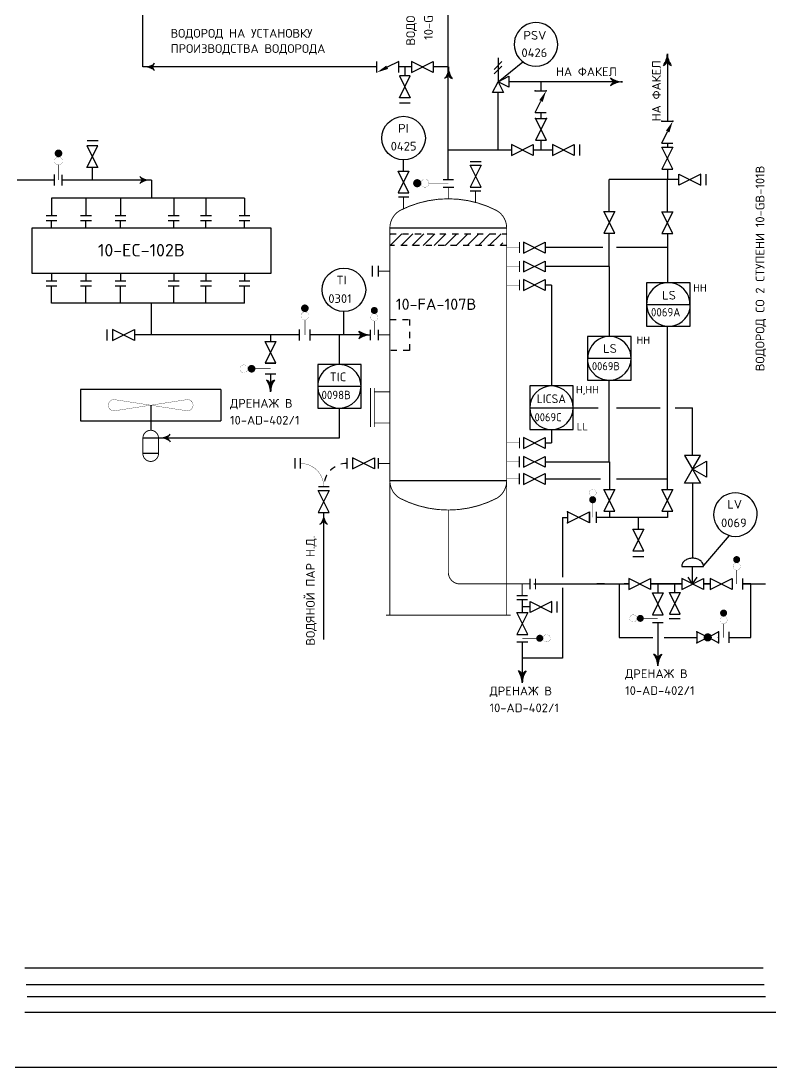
# Model space of a CAD drawing. Extents: x 230 to 652, y 120 to 276.
# Drawn here: x 421.91 to 433.95, y 123.62 to 140.43 of the extents above; entities that cross this region are included whole.
import ezdxf
from ezdxf.enums import TextEntityAlignment as Align

# ---------------------------------------------------------------- set-up
doc = ezdxf.new("R2010")
doc.units = 0
doc.header["$MEASUREMENT"] = 0
doc.linetypes.add('DASH', pattern=[0.15625, 0.09375, -0.0625])
doc.linetypes.add('HIDDEN', pattern=[0.125, 0.0625, -0.0625])
doc.layers.get('0').update_dxf_attribs({"linetype": 'CONTINUOUS'})
for name, color, linetype in [('HATCH', 252, 'CONTINUOUS'), ('IN-ATTRIBS', 7, 'CONTINUOUS'), ('IN-EQUIPMENT', 7, 'CONTINUOUS'), ('IN-INST-TAP', 7, 'CONTINUOUS'), ('IN-MAJ-PROC', 3, 'CONTINUOUS'), ('IN-MIN-PROC', 7, 'CONTINUOUS'), ('IN-PNEUMATIC', 7, 'CONTINUOUS'), ('IN-TEXT', 51, 'CONTINUOUS')]:
    doc.layers.add(name, color=color, linetype=linetype)
doc.styles.add('S1', font='SIMPLEX.shx')
doc.styles.add('SIMPLEX', font='SIMPLEX')

# ---------------------------------------------------------------- blocks, each defined once
blk = doc.blocks.new('*X15')
at = {"color": 0}
for p, q in [((21.062, 12.047), (21.078, 12.062)), ((21.067, 11.875), (21.255, 12.062)), ((21.244, 11.875), (21.432, 12.062)), ((21.421, 11.875), (21.608, 12.062)), ((21.598, 11.875), (21.785, 12.062)), ((21.774, 11.875), (21.962, 12.062)), ((21.951, 11.875), (22.139, 12.062)), ((22.128, 11.875), (22.316, 12.062)), ((22.305, 11.875), (22.492, 12.062)), ((22.482, 11.875), (22.669, 12.062)), ((22.658, 11.875), (22.846, 12.062)), ((22.835, 11.875), (22.875, 11.915))]:
    blk.add_line(p, q, dxfattribs=at)
blk = doc.blocks.new('VALVTEXT')
at = {"layer": 'IN-ATTRIBS'}
for p in [(0, 0.0625), (0, 0), (0.25, 0.0625), (0.25, 0), (0, -0.0625), (0.25, -0.0625)]:
    blk.add_point(p, dxfattribs=at)
at = {"layer": 'IN-ATTRIBS', "style": 'S1', "flags": 1}
for tag, p in [('IDNUM', (0.125, 0.5625)), ('DWGNO', (0.125, 0.4375)), ('FILENO', (0.125, 0.3125))]:
    blk.add_attdef(tag, text='', height=0.1, dxfattribs=at).set_placement(p, align=Align.CENTER)
at = {"layer": 'IN-ATTRIBS', "style": 'S1'}
for tag, p in [('MODE', (0.125, 0.078125)), ('SIZE', (0.125, -0.1875))]:
    blk.add_attdef(tag, text='', height=0.1, dxfattribs=at).set_placement(p, align=Align.CENTER)

msp = doc.modelspace()

# ---------------------------------------------------------------- linework, layer by layer
at = {"color": 3, "linetype": 'Continuous'}
for p, q in [((428.77, 137.885), (428.77, 147.054)), ((422.105, 137.873), (421.845, 137.873)), ((422.448, 137.873), (422.105, 137.873)), ((424.004, 137.873), (422.573, 137.873)), ((424.004, 137.873), (424.004, 137.58)), ((422.397, 137.582), (422.397, 137.301)), ((425.497, 137.582), (422.397, 137.582)), ((422.951, 137.582), (422.951, 137.301)), ((423.506, 137.582), (423.506, 137.301)), ((424.362, 137.582), (424.362, 137.301)), ((424.879, 137.582), (424.879, 137.301)), ((425.497, 137.582), (425.497, 137.301)), ((422.397, 135.894), (422.397, 136.175)), ((422.951, 135.894), (422.951, 136.175)), ((423.506, 135.894), (423.506, 136.175)), ((424.362, 135.894), (424.362, 136.175)), ((424.879, 135.894), (424.879, 136.175)), ((425.497, 135.894), (425.497, 136.175)), ((425.497, 135.894), (422.397, 135.894)), ((424.004, 135.385), (424.004, 135.896)), ((424.925, 135.385), (424.004, 135.385)), ((424.842, 135.385), (424.026, 135.385)), ((426.379, 135.385), (424.407, 135.385)), ((426.645, 135.385), (426.554, 135.385)), ((427.395, 135.385), (426.645, 135.385)), ((421.97, 125.217), (433.823, 125.217)), ((421.99, 124.951), (433.843, 124.951)), ((421.97, 124.503), (434.031, 124.503))]:
    msp.add_line(p, q, dxfattribs=at)
at = {"color": 5, "linetype": 'Continuous'}
for p, q in [((423.866, 139.69), (423.866, 143.934)), ((427.624, 139.691), (423.866, 139.69)), ((428.177, 139.691), (427.974, 139.691)), ((428.771, 139.691), (428.527, 139.691)), ((432.287, 139.791), (432.287, 138.817)), ((431.472, 139.451), (429.743, 139.451)), ((430.254, 139.451), (430.254, 139.307)), ((429.567, 139.278), (429.567, 138.355)), ((430.254, 138.957), (430.254, 138.861)), ((430.254, 138.511), (430.254, 138.355)), ((429.783, 138.355), (428.77, 138.355)), ((430.254, 138.355), (430.133, 138.355)), ((430.441, 138.355), (430.254, 138.355)), ((432.287, 138.049), (432.287, 137.88)), ((432.287, 137.88), (431.354, 137.88)), ((431.355, 137.37), (431.354, 137.88)), ((432.474, 137.88), (432.287, 137.88)), ((432.287, 137.365), (432.287, 137.879)), ((431.355, 136.485), (431.355, 137.02)), ((432.287, 137.015), (432.287, 136.224)), ((431.25, 136.788), (430.325, 136.788)), ((432.287, 136.788), (431.472, 136.788)), ((430.505, 136.485), (430.325, 136.485)), ((431.355, 136.485), (430.505, 136.485)), ((431.355, 136.485), (431.355, 135.36)), ((430.427, 136.186), (430.325, 136.186)), ((430.427, 136.186), (430.427, 134.565)), ((432.287, 132.902), (432.287, 135.524)), ((424.004, 135.385), (423.729, 135.385)), ((425.916, 134.754), (425.916, 134.472)), ((431.355, 133.347), (431.355, 134.66)), ((430.427, 133.865), (430.427, 133.65)), ((430.325, 133.65), (430.427, 133.65)), ((430.327, 133.347), (430.515, 133.347)), ((430.485, 133.347), (431.357, 133.347)), ((431.357, 133.347), (431.357, 132.902)), ((430.327, 133.072), (431.215, 133.072)), ((431.472, 133.072), (432.287, 133.072)), ((430.606, 132.453), (430.606, 131.494)), ((430.606, 132.453), (430.686, 132.453)), ((431.357, 132.453), (431.151, 132.453)), ((431.357, 132.552), (431.357, 132.453)), ((432.287, 132.453), (431.357, 132.453)), ((431.822, 132.266), (431.822, 132.453)), ((432.287, 132.552), (432.287, 132.453)), ((430.145, 131.385), (431.666, 131.385)), ((430.606, 131.324), (430.606, 130.195)), ((431.514, 131.385), (431.514, 130.525)), ((432.518, 131.385), (432.016, 131.385)), ((432.977, 131.385), (432.868, 131.385)), ((433.497, 131.385), (433.863, 131.385)), ((433.63, 130.525), (433.63, 131.385)), ((429.957, 131.134), (429.957, 130.922)), ((432.134, 130.759), (432.134, 130.068)), ((433.63, 130.76), (433.63, 130.76)), ((429.957, 130.45), (429.957, 129.924)), ((431.514, 130.525), (431.937, 130.525)), ((431.85, 130.525), (432.055, 130.525)), ((432.236, 130.525), (432.761, 130.525)), ((433.28, 130.525), (433.63, 130.525)), ((430.606, 130.195), (429.957, 130.195)), ((422.009, 124.756), (433.862, 124.756))]:
    msp.add_line(p, q, dxfattribs=at)
at = {"color": 2}
for p, q in [((429.568, 139.834), (429.568, 139.453)), ((427.624, 139.603), (427.624, 139.778)), ((427.974, 139.778), (427.788, 139.685)), ((427.974, 139.603), (427.974, 139.778)), ((428.177, 139.603), (428.527, 139.778)), ((428.527, 139.603), (428.177, 139.778)), ((428.177, 139.778), (428.177, 139.603)), ((428.527, 139.778), (428.527, 139.603)), ((429.506, 139.651), (429.629, 139.775)), ((429.506, 139.581), (429.629, 139.705)), ((429.568, 139.453), (429.743, 139.54)), ((429.743, 139.54), (429.743, 139.365)), ((429.48, 139.278), (429.568, 139.453)), ((429.743, 139.365), (429.568, 139.453)), ((429.568, 139.453), (429.655, 139.278)), ((429.655, 139.278), (429.48, 139.278)), ((430.166, 139.307), (430.341, 139.307)), ((430.166, 138.957), (430.258, 139.142)), ((430.166, 138.957), (430.341, 138.957)), ((430.172, 138.861), (430.347, 138.861)), ((430.172, 138.861), (430.347, 138.861)), ((430.347, 138.511), (430.172, 138.861)), ((430.347, 138.861), (430.172, 138.511)), ((432.199, 138.817), (432.374, 138.817)), ((432.199, 138.467), (432.292, 138.652)), ((430.172, 138.511), (430.347, 138.511)), ((430.441, 138.443), (430.441, 138.268)), ((430.441, 138.443), (430.441, 138.268)), ((430.791, 138.268), (430.441, 138.443)), ((430.441, 138.268), (430.791, 138.443)), ((430.791, 138.443), (430.791, 138.268)), ((430.879, 138.443), (430.879, 138.268)), ((432.199, 138.467), (432.374, 138.467)), ((432.201, 138.399), (432.376, 138.399)), ((432.376, 138.399), (432.201, 138.049)), ((432.376, 138.049), (432.201, 138.399)), ((429.12, 138.172), (429.295, 138.172)), ((432.201, 138.049), (432.376, 138.049)), ((422.449, 137.786), (422.449, 137.961)), ((422.572, 137.784), (422.572, 137.959)), ((432.474, 137.793), (432.474, 137.968)), ((432.824, 137.968), (432.474, 137.793)), ((432.474, 137.968), (432.824, 137.793)), ((432.824, 137.793), (432.824, 137.968)), ((432.912, 137.793), (432.912, 137.968)), ((431.267, 137.37), (431.442, 137.37)), ((431.442, 137.02), (431.267, 137.37)), ((431.442, 137.37), (431.267, 137.02)), ((432.199, 137.365), (432.374, 137.365)), ((432.374, 137.365), (432.199, 137.015)), ((432.374, 137.015), (432.199, 137.365)), ((422.31, 137.301), (422.485, 137.301)), ((422.863, 137.301), (423.038, 137.301)), ((423.419, 137.301), (423.594, 137.301)), ((424.274, 137.301), (424.449, 137.301)), ((424.792, 137.301), (424.967, 137.301)), ((425.41, 137.301), (425.585, 137.301)), ((431.267, 137.02), (431.442, 137.02)), ((432.199, 137.015), (432.374, 137.015)), ((422.31, 136.175), (422.485, 136.175)), ((422.863, 136.175), (423.038, 136.175)), ((423.419, 136.175), (423.594, 136.175)), ((424.274, 136.175), (424.449, 136.175)), ((424.792, 136.175), (424.967, 136.175)), ((425.41, 136.175), (425.585, 136.175)), ((423.291, 135.297), (423.291, 135.472)), ((426.379, 135.297), (426.379, 135.472)), ((426.554, 135.297), (426.554, 135.472)), ((426.003, 134.929), (425.828, 134.929)), ((426.003, 134.754), (425.828, 134.754)), ((431.269, 132.902), (431.444, 132.902)), ((431.444, 132.552), (431.269, 132.902)), ((431.444, 132.902), (431.269, 132.552)), ((432.199, 132.902), (432.374, 132.902)), ((432.374, 132.552), (432.199, 132.902)), ((432.374, 132.902), (432.199, 132.552)), ((430.686, 132.541), (430.686, 132.366)), ((430.686, 132.366), (431.036, 132.541)), ((430.686, 132.541), (430.686, 132.366)), ((431.036, 132.366), (430.686, 132.541)), ((431.036, 132.366), (431.036, 132.541)), ((431.036, 132.541), (431.036, 132.366)), ((431.151, 132.366), (431.151, 132.541)), ((431.269, 132.552), (431.444, 132.552)), ((432.199, 132.552), (432.374, 132.552)), ((431.735, 132.266), (431.91, 132.266)), ((431.91, 132.266), (431.735, 131.916)), ((431.91, 131.916), (431.735, 132.266)), ((431.735, 131.916), (431.91, 131.916)), ((431.735, 131.828), (431.91, 131.828)), ((432.518, 131.666), (432.868, 131.666)), ((432.693, 131.385), (432.693, 131.666)), ((432.406, 131.279), (432.406, 131.385)), ((432.406, 131.249), (432.406, 131.279)), ((430.433, 131.103), (430.083, 130.928)), ((430.083, 131.103), (430.433, 130.928)), ((430.083, 130.928), (430.083, 131.103)), ((430.433, 130.928), (430.433, 131.103)), ((430.52, 130.928), (430.52, 131.103)), ((430.083, 131.016), (429.957, 131.016)), ((432.493, 130.822), (432.318, 130.822)), ((430.045, 130.45), (429.87, 130.45))]:
    msp.add_line(p, q, dxfattribs=at)
at = {"color": 7, "linetype": 'Continuous'}
for p, q in [((429.568, 139.453), (429.965, 139.774)), ((430.777, 134.215), (431.175, 134.215)), ((431.47, 134.215), (432.172, 134.215)), ((432.41, 134.215), (432.693, 134.215)), ((424.116, 133.733), (427.023, 133.733)), ((426.756, 133.733), (427.023, 133.733)), ((432.872, 131.682), (433.285, 132.163))]:
    msp.add_line(p, q, dxfattribs=at)
at = {"color": 7}
for p, q in [((432.287, 138.467), (432.287, 138.399)), ((432.287, 138.227), (432.287, 138.22)), ((432.287, 135.857), (432.287, 135.858)), ((427.023, 133.733), (427.023, 134.209))]:
    msp.add_line(p, q, dxfattribs=at)
at = {"linetype": 'Continuous'}
for p, q in [((431.954, 135.874), (432.654, 135.874)), ((431.005, 135.01), (431.705, 135.01)), ((430.077, 134.215), (430.777, 134.215)), ((432.693, 133.45), (432.693, 134.215)), ((432.693, 131.385), (432.619, 131.494)), ((432.693, 131.385), (432.766, 131.494))]:
    msp.add_line(p, q, dxfattribs=at)
for p, q in [((426.673, 134.909), (426.673, 134.505)), ((427.373, 134.909), (426.673, 134.909)), ((427.373, 134.505), (427.373, 134.909)), ((427.373, 134.559), (426.673, 134.559))]:
    msp.add_line(p, q)
at = {"color": 6}
for p, q in [((424.116, 133.728), (423.866, 133.728)), ((424.116, 133.478), (423.866, 133.478))]:
    msp.add_line(p, q, dxfattribs=at)
at = {"color": 5}
msp.add_line((426.77, 130.493), (426.77, 132.534), dxfattribs=at)
at = {"color": 6, "linetype": 'Continuous'}
msp.add_line((229.992, 123.624), (499.167, 123.624), dxfattribs=at)
at = {"color": 5, "linetype": 'Continuous'}
for points in [[(428.771, 139.691, 0.150368), (428.831, 139.502)], [(428.77, 139.566, -0.206864), (428.706, 139.504)], [(428.77, 139.566, 0.206864), (428.831, 139.502)], [(427.395, 135.385, -0.206864), (427.332, 135.447)], [(427.52, 135.385, 0.150368), (427.332, 135.322)], [(427.395, 135.385, 0.206864), (427.332, 135.322)], [(432.134, 130.193, 0.206864), (432.072, 130.255)], [(432.134, 130.068, 0.150368), (432.072, 130.255)], [(432.134, 130.193, -0.206864), (432.197, 130.255)], [(429.957, 129.924, 0.206864), (429.895, 129.987)], [(429.957, 129.799, 0.150368), (429.895, 129.987)], [(429.957, 129.924, -0.206864), (430.02, 129.987)]]:
    msp.add_lwpolyline(points, format="xyb", dxfattribs=at)
at = {"color": 2}
for points in [[(427.985, 139.546), (428.16, 139.196), (427.985, 139.196), (428.16, 139.546)], [(422.966, 138.425), (423.141, 138.075), (422.966, 138.075), (423.141, 138.425)], [(429.783, 138.268), (430.133, 138.443), (430.133, 138.268), (429.783, 138.443)], [(428.138, 137.666), (427.963, 138.016), (428.138, 138.016), (427.963, 137.666)], [(429.295, 137.76), (429.12, 138.11), (429.295, 138.11), (429.12, 137.76)], [(429.975, 136.701), (430.325, 136.876), (430.325, 136.701), (429.975, 136.876)], [(429.975, 136.397), (430.325, 136.572), (430.325, 136.397), (429.975, 136.572)], [(429.975, 136.099), (430.325, 136.274), (430.325, 136.099), (429.975, 136.274)], [(423.379, 135.297), (423.729, 135.472), (423.729, 135.297), (423.379, 135.472)], [(426.003, 134.929), (425.828, 135.279), (426.003, 135.279), (425.828, 134.929)], [(429.975, 133.562), (430.325, 133.737), (430.325, 133.562), (429.975, 133.737)], [(427.232, 133.234), (427.582, 133.409), (427.582, 133.234), (427.232, 133.409)], [(429.977, 133.259), (430.327, 133.434), (430.327, 133.259), (429.977, 133.434)], [(429.977, 132.984), (430.327, 133.159), (430.327, 132.984), (429.977, 133.159)], [(426.857, 132.534), (426.682, 132.884), (426.857, 132.884), (426.682, 132.534)], [(432.518, 131.297), (432.868, 131.472), (432.868, 131.297), (432.518, 131.472)], [(432.222, 130.89), (432.047, 131.24), (432.222, 131.24), (432.047, 130.89)], [(432.494, 130.899), (432.319, 131.249), (432.494, 131.249), (432.319, 130.899)], [(430.045, 130.575), (429.87, 130.925), (430.045, 130.925), (429.87, 130.575)]]:
    msp.add_lwpolyline(points, close=True, dxfattribs=at)
for points, const_width in [([(422.48, 138.302, 1), (422.541, 138.302, 1)], 0.0612), ([(422.448, 138.179, 1), (422.573, 138.179, 1)], 0.00245), ([(428.27, 137.79, 1), (428.27, 137.855, 1)], 0.065), ([(428.395, 137.758, 1), (428.395, 137.886, 1)], 0.0025), ([(426.436, 135.813, 1), (426.497, 135.813, 1)], 0.0612), ([(427.554, 135.778, 1), (427.61, 135.778, 1)], 0.0563), ([(426.404, 135.691, 1), (426.529, 135.691, 1)], 0.00245), ([(427.525, 135.666, 1), (427.64, 135.666, 1)], 0.00225), ([(425.486, 134.779, 1), (425.486, 134.904, 1)], 0.00245), ([(425.611, 134.811, 1), (425.611, 134.872, 1)], 0.0612), ([(431.03, 132.849, -1), (431.145, 132.849, -1)], 0.00225), ([(431.06, 132.737, -1), (431.116, 132.737, -1)], 0.0563), ([(433.372, 131.776, 1), (433.428, 131.776, 1)], 0.0563), ([(433.343, 131.664, 1), (433.458, 131.664, 1)], 0.00225), ([(433.162, 130.917, 1), (433.218, 130.917, 1)], 0.0563), ([(431.74, 130.889, -1), (431.74, 130.774, -1)], 0.00225), ([(431.853, 130.86, -1), (431.853, 130.804, -1)], 0.0563), ([(433.132, 130.805, 1), (433.247, 130.805, 1)], 0.00225), ([(432.903, 130.526, 1), (432.969, 130.526, 1)], 0.0656), ([(430.238, 130.541, 1), (430.238, 130.484, 1)], 0.0563), ([(430.351, 130.57, 1), (430.351, 130.455, 1)], 0.00225)]:
    msp.add_lwpolyline(points, format="xyb", close=True, dxfattribs=dict(at, const_width=const_width))
for points, const_width in [([(422.51, 138.118), (422.51, 137.873)], 0.0098), ([(428.457, 137.822), (428.77, 137.822)], 0.005), ([(428.682, 137.88), (428.857, 137.88)], 0.021), ([(426.467, 135.63), (426.467, 135.385)], 0.0098), ([(427.52, 135.297), (427.52, 135.472)], 0.021), ([(427.582, 135.61), (427.582, 135.385)], 0.009), ([(425.671, 134.841), (425.916, 134.841)], 0.0098), ([(426.307, 133.409), (426.307, 133.234)], 0.021), ([(426.395, 133.234), (426.395, 133.409)], 0.021), ([(427.145, 133.234), (427.145, 133.409)], 0.021), ([(426.857, 132.946), (426.682, 132.946)], 0.021), ([(431.09, 132.678), (431.09, 132.453)], 0.009), ([(433.4, 131.608), (433.4, 131.383)], 0.009), ([(430.17, 131.472), (430.17, 131.297)], 0.021), ([(431.909, 130.832), (432.134, 130.832)], 0.009), ([(433.19, 130.748), (433.19, 130.523)], 0.009), ([(430.182, 130.512), (429.957, 130.512)], 0.009)]:
    msp.add_lwpolyline(points, dxfattribs=dict(at, const_width=const_width))
for points in [[(432.654, 135.821), (432.654, 136.224), (431.954, 136.224), (431.954, 135.821)], [(431.954, 135.821), (431.954, 135.524), (432.654, 135.524), (432.654, 135.821)], [(431.705, 134.956), (431.705, 135.36), (431.005, 135.36), (431.005, 134.956)], [(431.005, 134.956), (431.005, 134.66), (431.705, 134.66), (431.705, 134.956)], [(426.673, 134.505), (426.673, 134.209), (427.373, 134.209), (427.373, 134.505)], [(430.777, 134.161), (430.777, 134.565), (430.077, 134.565), (430.077, 134.161)], [(430.077, 134.161), (430.077, 133.865), (430.777, 133.865), (430.777, 134.161)]]:
    msp.add_lwpolyline(points)
at = {"color": 6}
for points, const_width in [([(424.58, 134.165, 1), (424.58, 134.347), (423.402, 134.165, -1), (423.402, 134.347)], 0.00453), ([(424.116, 133.728), (424.116, 133.478, -1), (423.866, 133.478), (423.866, 133.728, -1)], 0.015)]:
    msp.add_lwpolyline(points, format="xyb", close=True, dxfattribs=dict(at, const_width=const_width))
for points in [[(424.241, 133.732, 0.206864), (424.304, 133.793)], [(424.241, 133.732, -0.206864), (424.303, 133.668)]]:
    msp.add_lwpolyline(points, format="xyb")
at = {"linetype": 'Continuous'}
for points in [[(432.693, 133.228), (432.821, 133.45), (432.564, 133.45)], [(432.693, 133.228), (432.914, 133.356), (432.914, 133.1)], [(432.693, 133.228), (432.821, 133.006), (432.564, 133.006)]]:
    msp.add_lwpolyline(points, close=True, dxfattribs=at)
at = {"color": 2}
msp.add_lwpolyline([(432.868, 131.666, 0.126822), (432.855, 131.714, 0.10607), (432.816, 131.759, 0.085783), (432.762, 131.787, 0.075445), (432.693, 131.797, 0.075445), (432.624, 131.787, 0.085783), (432.569, 131.759, 0.10607), (432.53, 131.714, 0.126822), (432.518, 131.666)], format="xyb", dxfattribs=at)
for points in [[(432.877, 130.556), (432.761, 130.614), (432.761, 130.439), (432.877, 130.497)], [(432.995, 130.556), (433.111, 130.614), (433.111, 130.439), (432.995, 130.497)]]:
    msp.add_lwpolyline(points, dxfattribs=at)
for centre in [(428.051, 138.547), (427.093, 136.11)]:
    msp.add_circle(centre, 0.35)
for centre, radius, start, end in [((430.177, 140.052), 0.35, 351.1529, 188.8471), ((430.177, 140.052), 0.35, 188.8471, 351.1529), ((432.302, 135.877), 0.348, 359.6296, 180.3704), ((432.306, 135.877), 0.352, 180.426, 350.7793), ((431.358, 135.012), 0.348, 359.6548, 180.3452), ((431.353, 135.011), 0.352, 189.0144, 359.7803), ((427.021, 134.561), 0.348, 359.6836, 182.4933), ((427.021, 134.558), 0.348, 181.9776, 0.1993), ((430.427, 134.215), 0.35, 0, 180), ((430.427, 134.215), 0.35, 180, 0), ((430.427, 134.215), 0.35, 187.8841, 188.8471), ((433.38, 132.499), 0.35, 351.1529, 188.8471), ((433.38, 132.499), 0.35, 188.8471, 351.1529)]:
    msp.add_arc(centre, radius, start, end)
at = {"color": 5, "linetype": 'Continuous'}
for centre, radius, start, end in [((431.951, 139.911), 0.336, 324.4623, 358.6678), ((432.623, 139.911), 0.336, 181.3322, 215.5377), ((423.95, 139.794), 0.111, 291.6248, 338.3752), ((423.95, 139.587), 0.111, 21.6248, 68.3752), ((428.435, 139.702), 0.336, 354.2944, 357.9783), ((432.183, 139.819), 0.111, 291.6248, 338.3752), ((432.39, 139.819), 0.111, 201.6248, 248.3752), ((431.48, 139.554), 0.111, 201.6248, 248.3752), ((431.572, 139.787), 0.336, 234.4623, 268.6678), ((431.48, 139.347), 0.111, 111.6248, 158.3752), ((431.572, 139.115), 0.336, 91.3322, 125.5377), ((427.528, 135.721), 0.336, 234.4623, 268.6678), ((425.58, 134.464), 0.336, 1.3322, 35.5377), ((425.812, 134.556), 0.111, 21.6248, 68.3752), ((426.252, 134.464), 0.336, 144.4623, 178.6678), ((426.02, 134.556), 0.111, 111.6248, 158.3752), ((432.47, 130.06), 0.336, 144.4623, 178.6678), ((430.293, 129.791), 0.336, 144.4623, 178.6678)]:
    msp.add_arc(centre, radius, start, end, dxfattribs=at)
at = {"color": 3, "linetype": 'Continuous'}
for centre, start, end in [((423.92, 137.977), 201.6248, 248.3752), ((423.92, 137.77), 111.6248, 158.3752)]:
    msp.add_arc(centre, 0.111, start, end, dxfattribs=at)
at = {"color": 5}
for centre, start, end in [((426.666, 132.45), 291.6248, 338.3752), ((426.873, 132.45), 201.6248, 248.3752)]:
    msp.add_arc(centre, 0.111, start, end, dxfattribs=at)
at = {"color": 2}
for p in [(430.686, 132.541), (430.686, 132.453), (430.686, 132.366)]:
    msp.add_point(p, dxfattribs=at)
at = {"color": 5, "linetype": 'Continuous'}
for points in [[(432.275, 139.824), (432.268, 139.747), (432.263, 139.786), (432.255, 139.734)], [(432.284, 139.863), (432.279, 139.762), (432.275, 139.824), (432.268, 139.747)], [(432.287, 139.903), (432.287, 139.778), (432.284, 139.863), (432.279, 139.762)], [(432.287, 139.903), (432.287, 139.778), (432.29, 139.863), (432.295, 139.762)], [(432.29, 139.863), (432.295, 139.762), (432.298, 139.824), (432.305, 139.747)], [(432.298, 139.824), (432.305, 139.747), (432.311, 139.786), (432.318, 139.734)], [(423.866, 139.69), (423.991, 139.69), (423.906, 139.694), (424.008, 139.698)], [(423.866, 139.69), (423.991, 139.69), (423.906, 139.687), (424.008, 139.682)], [(423.906, 139.694), (424.008, 139.698), (423.946, 139.702), (424.022, 139.709)], [(423.906, 139.687), (424.008, 139.682), (423.946, 139.679), (424.022, 139.672)], [(423.946, 139.702), (424.022, 139.709), (423.984, 139.714), (424.035, 139.722)], [(423.946, 139.679), (424.022, 139.672), (423.984, 139.666), (424.035, 139.659)], [(423.984, 139.714), (424.035, 139.722), (424.02, 139.731), (424.046, 139.737)], [(423.984, 139.666), (424.035, 139.659), (424.02, 139.649), (424.046, 139.644)], [(424.02, 139.731), (424.046, 139.737), (424.054, 139.753)], [(428.771, 139.691), (428.77, 139.566), (428.767, 139.651), (428.761, 139.549)], [(428.771, 139.691), (428.77, 139.566), (428.774, 139.651), (428.778, 139.549)], [(432.246, 139.75), (432.241, 139.724), (432.224, 139.716)], [(432.263, 139.786), (432.255, 139.734), (432.246, 139.75), (432.241, 139.724)], [(432.311, 139.786), (432.318, 139.734), (432.328, 139.75), (432.333, 139.724)], [(432.328, 139.75), (432.333, 139.724), (432.349, 139.716)], [(424.02, 139.649), (424.046, 139.644), (424.054, 139.628)], [(428.728, 139.538), (428.723, 139.512), (428.706, 139.504)], [(428.746, 139.574), (428.738, 139.522), (428.728, 139.538), (428.723, 139.512)], [(428.759, 139.612), (428.751, 139.535), (428.746, 139.574), (428.738, 139.522)], [(428.767, 139.651), (428.761, 139.549), (428.759, 139.612), (428.751, 139.535)], [(428.774, 139.651), (428.778, 139.549), (428.782, 139.611), (428.788, 139.534)], [(428.782, 139.611), (428.788, 139.534), (428.794, 139.573), (428.801, 139.521)], [(428.794, 139.573), (428.801, 139.521), (428.81, 139.537), (428.815, 139.511)], [(428.81, 139.537), (428.815, 139.511), (428.831, 139.502)], [(431.41, 139.492), (431.384, 139.497), (431.376, 139.513)], [(431.447, 139.475), (431.395, 139.482), (431.41, 139.492), (431.384, 139.497)], [(431.41, 139.41), (431.384, 139.405), (431.376, 139.388)], [(431.447, 139.427), (431.395, 139.419), (431.41, 139.41), (431.384, 139.405)], [(431.485, 139.462), (431.408, 139.47), (431.447, 139.475), (431.395, 139.482)], [(431.485, 139.44), (431.408, 139.432), (431.447, 139.427), (431.395, 139.419)], [(431.524, 139.454), (431.423, 139.459), (431.485, 139.462), (431.408, 139.47)], [(431.524, 139.448), (431.423, 139.443), (431.485, 139.44), (431.408, 139.432)], [(431.564, 139.451), (431.439, 139.451), (431.524, 139.454), (431.423, 139.459)], [(431.564, 139.451), (431.439, 139.451), (431.524, 139.448), (431.423, 139.443)], [(427.366, 135.426), (427.34, 135.431), (427.332, 135.447)], [(427.366, 135.344), (427.34, 135.339), (427.332, 135.322)], [(427.402, 135.409), (427.351, 135.416), (427.366, 135.426), (427.34, 135.431)], [(427.402, 135.361), (427.351, 135.353), (427.366, 135.344), (427.34, 135.339)], [(427.44, 135.396), (427.364, 135.403), (427.402, 135.409), (427.351, 135.416)], [(427.44, 135.373), (427.364, 135.366), (427.402, 135.361), (427.351, 135.353)], [(427.48, 135.388), (427.378, 135.393), (427.44, 135.396), (427.364, 135.403)], [(427.48, 135.381), (427.378, 135.377), (427.44, 135.373), (427.364, 135.366)], [(427.52, 135.385), (427.395, 135.385), (427.48, 135.388), (427.378, 135.393)], [(427.52, 135.385), (427.395, 135.385), (427.48, 135.381), (427.378, 135.377)], [(425.875, 134.625), (425.87, 134.651), (425.853, 134.659)], [(425.892, 134.589), (425.885, 134.64), (425.875, 134.625), (425.87, 134.651)], [(425.905, 134.551), (425.897, 134.628), (425.892, 134.589), (425.885, 134.64)], [(425.913, 134.512), (425.908, 134.613), (425.905, 134.551), (425.897, 134.628)], [(425.919, 134.512), (425.924, 134.613), (425.927, 134.551), (425.935, 134.628)], [(425.927, 134.551), (425.935, 134.628), (425.94, 134.589), (425.947, 134.64)], [(425.94, 134.589), (425.947, 134.64), (425.957, 134.625), (425.962, 134.651)], [(425.957, 134.625), (425.962, 134.651), (425.978, 134.659)], [(425.916, 134.472), (425.916, 134.597), (425.913, 134.512), (425.908, 134.613)], [(425.916, 134.472), (425.916, 134.597), (425.919, 134.512), (425.924, 134.613)], [(432.093, 130.221), (432.088, 130.247), (432.072, 130.255)], [(432.11, 130.185), (432.103, 130.237), (432.093, 130.221), (432.088, 130.247)], [(432.158, 130.185), (432.166, 130.237), (432.175, 130.221), (432.18, 130.247)], [(432.175, 130.221), (432.18, 130.247), (432.197, 130.255)], [(432.123, 130.147), (432.116, 130.224), (432.11, 130.185), (432.103, 130.237)], [(432.131, 130.108), (432.126, 130.209), (432.123, 130.147), (432.116, 130.224)], [(432.134, 130.068), (432.134, 130.193), (432.131, 130.108), (432.126, 130.209)], [(432.134, 130.068), (432.134, 130.193), (432.138, 130.108), (432.142, 130.209)], [(432.138, 130.108), (432.142, 130.209), (432.146, 130.147), (432.153, 130.224)], [(432.146, 130.147), (432.153, 130.224), (432.158, 130.185), (432.166, 130.237)], [(429.916, 129.953), (429.911, 129.979), (429.895, 129.987)], [(429.933, 129.916), (429.926, 129.968), (429.916, 129.953), (429.911, 129.979)], [(429.946, 129.878), (429.939, 129.955), (429.933, 129.916), (429.926, 129.968)], [(429.954, 129.839), (429.949, 129.94), (429.946, 129.878), (429.939, 129.955)], [(429.957, 129.799), (429.957, 129.924), (429.954, 129.839), (429.949, 129.94)], [(429.957, 129.799), (429.957, 129.924), (429.961, 129.839), (429.965, 129.94)], [(429.961, 129.839), (429.965, 129.94), (429.969, 129.878), (429.976, 129.955)], [(429.969, 129.878), (429.976, 129.955), (429.981, 129.916), (429.989, 129.968)], [(429.981, 129.916), (429.989, 129.968), (429.998, 129.953), (430.003, 129.979)], [(429.998, 129.953), (430.003, 129.979), (430.02, 129.987)]]:
    msp.add_solid(points, dxfattribs=at)
at = {"color": 2}
for points in [[(427.804, 139.658), (427.624, 139.603), (427.774, 139.712)], [(430.285, 139.127), (430.341, 139.307), (430.231, 139.157)], [(432.319, 138.637), (432.374, 138.817), (432.265, 138.667)]]:
    msp.add_solid(points, dxfattribs=at)
at = {"color": 3, "linetype": 'Continuous'}
for points in [[(423.851, 137.914), (423.825, 137.919), (423.817, 137.936)], [(423.851, 137.832), (423.825, 137.827), (423.817, 137.811)], [(423.887, 137.897), (423.835, 137.905), (423.851, 137.914), (423.825, 137.919)], [(423.887, 137.849), (423.835, 137.842), (423.851, 137.832), (423.825, 137.827)], [(423.925, 137.884), (423.848, 137.892), (423.887, 137.897), (423.835, 137.905)], [(423.925, 137.862), (423.848, 137.854), (423.887, 137.849), (423.835, 137.842)], [(423.964, 137.876), (423.863, 137.881), (423.925, 137.884), (423.848, 137.892)], [(423.964, 137.87), (423.863, 137.865), (423.925, 137.862), (423.848, 137.854)], [(424.004, 137.873), (423.879, 137.873), (423.964, 137.876), (423.863, 137.881)], [(424.004, 137.873), (423.879, 137.873), (423.964, 137.87), (423.863, 137.865)]]:
    msp.add_solid(points, dxfattribs=at)
for points in [[(424.233, 133.756), (424.285, 133.763), (424.27, 133.773), (424.296, 133.777)], [(424.27, 133.773), (424.296, 133.777), (424.304, 133.793)], [(424.116, 133.733), (424.241, 133.732), (424.156, 133.736), (424.257, 133.74)], [(424.116, 133.733), (424.241, 133.732), (424.156, 133.729), (424.257, 133.723)], [(424.156, 133.736), (424.257, 133.74), (424.195, 133.744), (424.272, 133.75)], [(424.156, 133.729), (424.257, 133.723), (424.195, 133.721), (424.272, 133.713)], [(424.195, 133.744), (424.272, 133.75), (424.233, 133.756), (424.285, 133.763)], [(424.195, 133.721), (424.272, 133.713), (424.233, 133.708), (424.284, 133.7)], [(424.233, 133.708), (424.284, 133.7), (424.269, 133.69), (424.295, 133.685)], [(424.269, 133.69), (424.295, 133.685), (424.303, 133.668)]]:
    msp.add_solid(points)
at = {"color": 5}
for points in [[(426.758, 132.454), (426.751, 132.378), (426.746, 132.416), (426.738, 132.365)], [(426.766, 132.494), (426.762, 132.392), (426.758, 132.454), (426.751, 132.378)], [(426.77, 132.534), (426.77, 132.409), (426.766, 132.494), (426.762, 132.392)], [(426.77, 132.534), (426.77, 132.409), (426.773, 132.494), (426.778, 132.392)], [(426.773, 132.494), (426.778, 132.392), (426.781, 132.454), (426.788, 132.378)], [(426.781, 132.454), (426.788, 132.378), (426.794, 132.416), (426.801, 132.365)], [(426.729, 132.38), (426.723, 132.354), (426.707, 132.346)], [(426.746, 132.416), (426.738, 132.365), (426.729, 132.38), (426.723, 132.354)], [(426.794, 132.416), (426.801, 132.365), (426.811, 132.38), (426.816, 132.354)], [(426.811, 132.38), (426.816, 132.354), (426.832, 132.346)]]:
    msp.add_solid(points, dxfattribs=at)
at = {"layer": 'IN-ATTRIBS', "color": 2}
for p in [(430.166, 139.307), (430.253, 139.307), (430.341, 139.307), (430.172, 138.861), (430.259, 138.861), (430.347, 138.861), (432.199, 138.817), (432.287, 138.817), (432.374, 138.817)]:
    msp.add_point(p, dxfattribs=at)
at = {"layer": 'IN-EQUIPMENT', "color": 2}
for p, q in [((428.16, 139.108), (427.985, 139.108)), ((423.146, 138.504), (422.971, 138.504)), ((433.497, 131.298), (433.497, 131.473)), ((432.222, 130.759), (432.047, 130.759)), ((433.28, 130.439), (433.28, 130.614))]:
    msp.add_line(p, q, dxfattribs=at)
at = {"layer": 'IN-EQUIPMENT', "color": 6}
for p, q in [((422.31, 137.222), (422.485, 137.222)), ((422.397, 137.103), (422.397, 137.222)), ((422.863, 137.222), (423.038, 137.222)), ((422.951, 137.103), (422.951, 137.222)), ((423.419, 137.222), (423.594, 137.222)), ((423.506, 137.103), (423.506, 137.222)), ((424.274, 137.222), (424.449, 137.222)), ((424.362, 137.103), (424.362, 137.222)), ((424.792, 137.222), (424.967, 137.222)), ((424.879, 137.103), (424.879, 137.222)), ((425.41, 137.222), (425.585, 137.222)), ((425.497, 137.103), (425.497, 137.222)), ((422.089, 136.372), (422.089, 137.103)), ((422.089, 137.103), (425.919, 137.103)), ((425.919, 137.103), (425.919, 136.372)), ((427.832, 137.103), (429.707, 137.103)), ((425.919, 136.372), (422.089, 136.372)), ((422.397, 136.372), (422.397, 136.254)), ((422.951, 136.372), (422.951, 136.254)), ((423.506, 136.372), (423.506, 136.254)), ((424.362, 136.372), (424.362, 136.254)), ((424.879, 136.372), (424.879, 136.254)), ((425.497, 136.372), (425.497, 136.254)), ((422.31, 136.254), (422.485, 136.254)), ((422.863, 136.254), (423.038, 136.254)), ((423.419, 136.254), (423.594, 136.254)), ((424.274, 136.254), (424.449, 136.254)), ((424.792, 136.254), (424.967, 136.254)), ((425.41, 136.254), (425.585, 136.254)), ((422.866, 134.506), (422.866, 134.006)), ((425.116, 134.506), (422.866, 134.506)), ((425.116, 134.506), (425.116, 134.006)), ((422.866, 134.006), (425.116, 134.006)), ((429.707, 133.041), (427.832, 133.041))]:
    msp.add_line(p, q, dxfattribs=at)
at = {"layer": 'IN-EQUIPMENT', "color": 7, "linetype": 'DASH'}
for p, q in [((427.832, 137.01), (429.707, 137.01)), ((429.707, 136.822), (427.832, 136.822))]:
    msp.add_line(p, q, dxfattribs=at)
at = {"layer": 'IN-EQUIPMENT', "color": 7, "linetype": 'HIDDEN'}
for p, q in [((427.832, 135.635), (428.145, 135.635)), ((428.145, 135.635), (428.145, 135.135)), ((428.145, 135.135), (427.832, 135.135))]:
    msp.add_line(p, q, dxfattribs=at)
at = {"layer": 'IN-EQUIPMENT', "color": 6}
for points, const_width in [([(428.686, 137.757), (428.861, 137.757)], 0.021), ([(428.77, 137.572), (428.77, 137.76)], 0.015), ([(429.12, 137.697), (429.295, 137.697)], 0.021), ([(429.207, 137.51), (429.207, 137.697)], 0.015), ([(427.966, 137.6), (428.141, 137.6)], 0.021), ([(428.052, 137.413), (428.052, 137.6)], 0.015), ([(429.913, 136.876), (429.913, 136.701)], 0.021), ([(429.913, 136.788), (429.707, 136.788)], 0.005), ([(427.551, 136.323), (427.551, 136.498)], 0.021), ([(427.645, 136.323), (427.645, 136.498)], 0.021), ([(429.913, 136.485), (429.707, 136.485)], 0.005), ([(429.913, 136.572), (429.913, 136.397)], 0.021), ([(427.832, 136.41), (427.645, 136.41)], 0.015), ([(429.913, 136.186), (429.707, 136.186)], 0.005), ([(429.913, 136.274), (429.913, 136.099)], 0.021), ([(427.645, 135.297), (427.645, 135.472)], 0.021), ([(427.832, 135.385), (427.645, 135.385)], 0.015), ([(427.52, 133.907), (427.52, 134.532)], 0.015), ([(427.582, 133.907), (427.582, 134.532)], 0.015), ([(427.832, 134.47), (427.582, 134.47)], 0.015), ([(427.832, 133.97), (427.582, 133.97)], 0.015), ([(429.707, 133.65), (429.913, 133.65)], 0.005), ([(429.913, 133.737), (429.913, 133.562)], 0.021), ([(429.909, 133.434), (429.909, 133.259)], 0.021), ([(427.645, 133.234), (427.645, 133.409)], 0.021), ([(427.832, 133.321), (427.645, 133.321)], 0.015), ([(429.707, 133.347), (429.909, 133.347)], 0.005), ([(429.909, 133.159), (429.909, 132.984)], 0.021), ([(427.832, 130.885), (427.832, 133.01)], 0.015), ([(429.707, 133.072), (429.707, 130.885)], 0.015), ([(429.707, 133.072), (429.909, 133.072)], 0.005), ([(430.082, 131.472), (430.082, 131.297)], 0.021), ([(429.707, 131.385), (430.082, 131.385)], 0.015), ([(429.957, 131.385), (429.957, 131.197)], 0.015), ([(430.045, 131.197), (429.87, 131.197)], 0.021), ([(430.044, 131.134), (429.869, 131.134)], 0.021), ([(427.77, 130.885), (429.77, 130.885)], 0.015)]:
    msp.add_lwpolyline(points, dxfattribs=dict(at, const_width=const_width))
at = {"layer": 'IN-EQUIPMENT', "color": 6, "const_width": 0.015}
msp.add_lwpolyline([(429.707, 137.103, 0.267949), (429.545, 137.384, 0.242718), (427.994, 137.384, 0.267949), (427.832, 137.103), (427.832, 133.041, 0.267949), (427.994, 132.76, 0.242718), (429.545, 132.76, 0.267949), (429.707, 133.041)], format="xyb", close=True, dxfattribs=at)
at = {"layer": 'IN-EQUIPMENT', "color": 6, "linetype": 'DASH', "const_width": 0.015}
msp.add_lwpolyline([(428.77, 132.572), (428.77, 131.572, 0.414214), (428.957, 131.385), (429.707, 131.385)], format="xyb", dxfattribs=at)
at = {"layer": 'IN-INST-TAP', "color": 7}
for p, q in [((428.051, 138.016), (428.051, 138.197)), ((427.093, 135.385), (427.093, 135.76)), ((427.023, 134.903), (427.023, 135.385))]:
    msp.add_line(p, q, dxfattribs=at)
at = {"layer": 'IN-MAJ-PROC', "color": 2}
for p, q in [((427.624, 139.603), (427.624, 139.778)), ((427.974, 139.603), (427.974, 139.778))]:
    msp.add_line(p, q, dxfattribs=at)
at = {"layer": 'IN-MAJ-PROC', "color": 7}
for p, q in [((428.353, 139.691), (428.351, 139.691)), ((424.216, 135.385), (424.165, 135.385))]:
    msp.add_line(p, q, dxfattribs=at)
at = {"layer": 'IN-MAJ-PROC', "color": 3}
msp.add_line((425.682, 135.385), (424.967, 135.385), dxfattribs=at)
at = {"layer": 'IN-MAJ-PROC', "color": 5}
msp.add_line((425.916, 135.385), (425.916, 135.279), dxfattribs=at)
at = {"layer": 'IN-MIN-PROC', "color": 2}
for p, q in [((428.072, 139.686), (428.072, 139.546)), ((423.053, 138.075), (423.053, 137.887)), ((432.977, 131.473), (432.977, 131.298)), ((432.977, 131.298), (433.327, 131.473)), ((433.327, 131.298), (432.977, 131.473)), ((433.327, 131.473), (433.327, 131.298)), ((432.134, 131.385), (432.134, 131.24))]:
    msp.add_line(p, q, dxfattribs=at)
at = {"layer": 'IN-MIN-PROC', "color": 6}
msp.add_line((423.991, 134.256), (423.991, 133.853), dxfattribs=at)
at = {"layer": 'IN-MIN-PROC', "color": 5}
for p, q in [((431.279, 131.385), (431.154, 131.385)), ((431.666, 131.385), (431.592, 131.385)), ((432.016, 131.385), (432.518, 131.385)), ((432.868, 131.385), (432.977, 131.385)), ((433.63, 131.385), (433.497, 131.385))]:
    msp.add_line(p, q, dxfattribs=at)
at = {"layer": 'IN-MIN-PROC', "color": 7}
for p, q in [((433.151, 131.385), (433.154, 131.385)), ((432.938, 130.525), (432.969, 130.525))]:
    msp.add_line(p, q, dxfattribs=at)
at = {"layer": 'IN-MIN-PROC', "color": 5, "const_width": 0.005}
msp.add_lwpolyline([(426.77, 132.946), (426.77, 132.946, 0.414214), (426.395, 133.321)], format="xyb", dxfattribs=at)
at = {"layer": 'IN-MIN-PROC', "color": 2}
msp.add_lwpolyline([(432.016, 131.297), (431.666, 131.472), (431.666, 131.297), (432.016, 131.472)], close=True, dxfattribs=at)
at = {"layer": 'IN-MIN-PROC', "color": 5, "linetype": 'HIDDEN'}
msp.add_arc((427.145, 132.946), 0.375, 90, 180, dxfattribs=at)
at = {"layer": 'IN-PNEUMATIC', "color": 7}
msp.add_line((432.693, 133.006), (432.693, 131.797), dxfattribs=at)

# ---------------------------------------------------------------- block references
at = {"layer": 'HATCH', "color": 7}
msp.add_blockref('*X15', (406.77, 124.947), dxfattribs=at)
at = {"layer": 'IN-MIN-PROC', "color": 7, "xscale": 1.4, "yscale": 1.4, "zscale": 1.4}
msp.add_blockref('VALVTEXT', (432.761, 130.526), dxfattribs=at)

# ---------------------------------------------------------------- texts
at = {"color": 7}
for s, height, style, p in [('PSV', 0.14, 'S1', (429.977, 140.128)), ('0426', 0.14, 'S1', (429.944, 139.848)), ('PI', 0.14, 'S1', (427.965, 138.634)), ('0425', 0.14, 'S1', (427.845, 138.347)), ('TI', 0.14, 'SIMPLEX', (426.973, 136.196)), ('HH', 0.12, 'SIMPLEX', (432.703, 136.079)), ('0301', 0.14, 'SIMPLEX', (426.843, 135.899)), ('LS', 0.14, 'SIMPLEX', (432.204, 135.953)), ('HH', 0.12, 'SIMPLEX', (431.793, 135.24)), ('LS', 0.14, 'SIMPLEX', (431.256, 135.097)), ('TIC', 0.14, 'SIMPLEX', (426.865, 134.641)), ('H,HH', 0.12, 'SIMPLEX', (430.82, 134.447)), ('LL', 0.12, 'SIMPLEX', (430.833, 133.85)), ('LV', 0.14, 'S1', (433.249, 132.595)), ('0069', 0.14, 'S1', (433.149, 132.296))]:
    msp.add_text(s, height=height, dxfattribs=dict(at, style=style)).set_placement(p)
at = {"color": 7, "style": 'SIMPLEX'}
for s, height, width, p in [('0069A', 0.135, 0.9, (432.024, 135.683)), ('0069B', 0.13, 0.9, (431.076, 134.818)), ('0098B', 0.135, 0.9, (426.734, 134.353)), ('LICSA', 0.14, 0.93, (430.19, 134.29)), ('0069C', 0.13, 0.9, (430.155, 133.998))]:
    msp.add_text(s, height=height, dxfattribs=dict(at, width=width)).set_placement(p)
at = {"layer": 'IN-TEXT', "color": 1, "style": 'SIMPLEX'}
for s, p in [('ВОДОРОД НА 2 СТУПЕНЬ ', (428.235, 140.033)), (' 10-GB-101B', (428.521, 140.033)), ('НА ФАКЕЛ', (432.181, 138.815)), ('ВОДОРОД СО 2 СТУПЕНИ 10-GB-101B', (433.845, 134.803)), ('ВОДЯНОЙ ПАР Н.Д.', (426.626, 130.395))]:
    msp.add_text(s, height=0.14, rotation=90, dxfattribs=at).set_placement(p)
for s, p in [('ВОДОРОД НА УСТАНОВКУ', (424.31, 140.16)), ('ПРОИЗВОДСТВА ВОДОРОДА', (424.31, 139.915)), ('НА ФАКЕЛ', (430.497, 139.544)), ('ДРЕНАЖ В', (425.265, 134.216)), ('10-AD-402/1', (425.265, 133.945)), ('ДРЕНАЖ В', (431.609, 129.873)), ('10-AD-402/1', (431.609, 129.602)), ('ДРЕНАЖ В', (429.432, 129.595)), ('10-AD-402/1', (429.432, 129.324))]:
    msp.add_text(s, height=0.14, dxfattribs=at).set_placement(p)
at = {"layer": 'IN-TEXT', "color": 4, "style": 'S1'}
for s, height, p in [('10-EC-102B', 0.2, (423.143, 136.646)), ('10-FA-107B', 0.18, (427.926, 135.788))]:
    msp.add_text(s, height=height, dxfattribs=at).set_placement(p)

doc.saveas('drawing.dxf')
